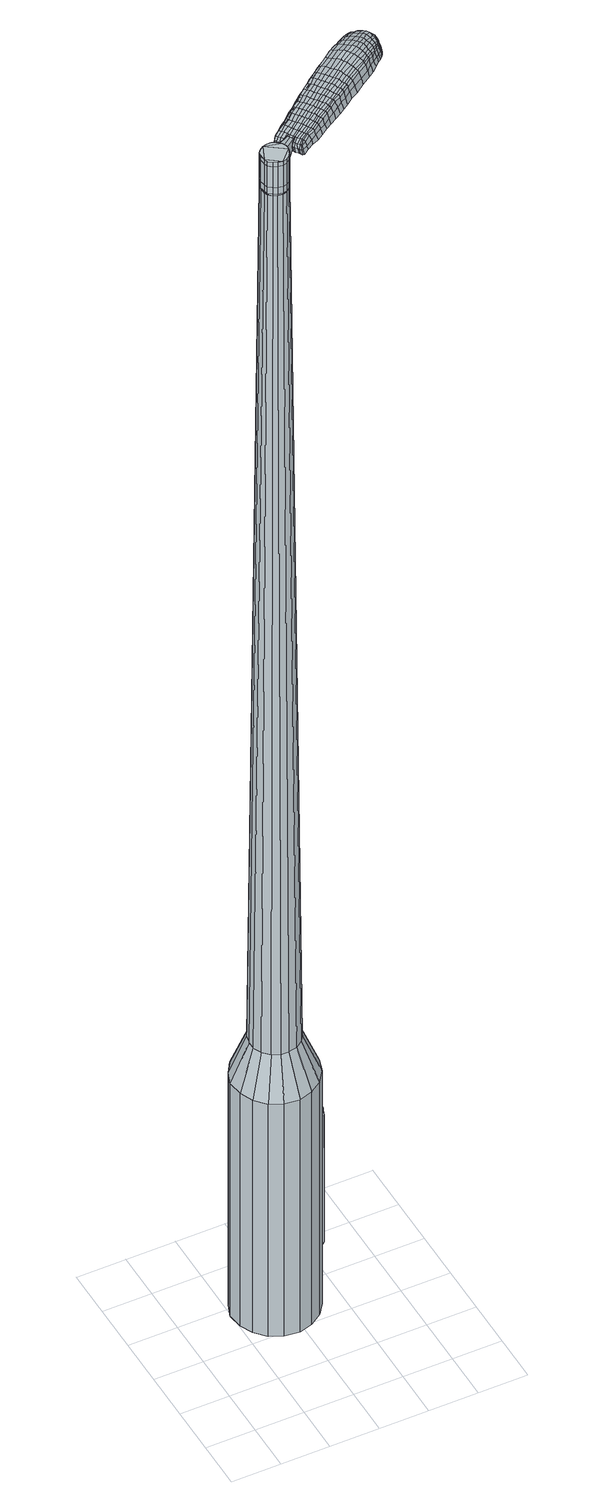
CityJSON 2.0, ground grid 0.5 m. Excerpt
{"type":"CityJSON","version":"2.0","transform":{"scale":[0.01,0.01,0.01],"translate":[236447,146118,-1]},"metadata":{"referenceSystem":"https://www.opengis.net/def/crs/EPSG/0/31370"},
"CityObjects":{
"object1":{"type":"GenericCityObject","attributes":{"cluster":685,"mean_distance_to_centroid":0.248,"new_centroid_x":236447.91,"new_centroid_y":146119.34,"mean_distance_to_camera":7.77,"H1":14.39,"H2":19.18,"Z_final":112.8,"cluster2":-1,"proj_x":236450.09,"proj_y":146122.56,"id_line":6600,"bearing_l":304.12,"distance":3.88,"orientation":"left","G_obj":34.12},"geometry":[{"type":"MultiSurface","lod":"2","boundaries":[[[0,1,2,3]],[[1,4,5,2]],[[4,6,7,5]],[[6,8,9,7]],[[8,10,11,9]],[[10,12,13,11]],[[12,14,15,13]],[[14,16,17,15]],[[16,18,19,17]],[[18,20,21,19]],[[20,22,23,21]],[[22,24,25,23]],[[24,26,27,25]],[[26,28,29,27]],[[28,30,31,29]],[[30,32,33,31]],[[32,34,35,33]],[[34,0,3,35]],[[36,37,38,39]],[[38,40,41,42]],[[41,43,42]],[[42,44,45,46]],[[45,47,46]],[[46,48,49,50]],[[49,51,50]],[[42,46,50,38]],[[50,52,39,38]],[[53,36,39]],[[2,5,7,35]],[[7,9,11,15]],[[11,13,15]],[[15,17,19,23]],[[19,21,23]],[[23,25,27,31]],[[27,29,31]],[[15,23,31,7]],[[31,33,35,7]],[[3,2,35]],[[1,0,54,55]],[[0,34,56,54]],[[34,32,57,56]],[[32,30,58,57]],[[30,28,59,58]],[[28,26,60,59]],[[26,24,61,60]],[[24,22,62,61]],[[22,20,63,62]],[[20,18,64,63]],[[18,16,65,64]],[[16,14,66,65]],[[14,12,67,66]],[[12,10,68,67]],[[10,8,69,68]],[[8,6,70,69]],[[6,4,71,70]],[[4,1,55,71]],[[55,54,72,73]],[[54,56,74,72]],[[56,57,75,74]],[[57,58,76,75]],[[58,59,77,76]],[[59,60,78,77]],[[60,61,79,78]],[[61,62,80,79]],[[62,63,81,80]],[[63,64,82,81]],[[64,65,83,82]],[[65,66,84,83]],[[66,67,85,84]],[[67,68,86,85]],[[68,69,87,86]],[[69,70,88,87]],[[70,71,89,88]],[[71,55,73,89]],[[90,91,92,93]],[[94,95,91,90]],[[96,97,95,94]],[[98,99,97,96]],[[100,101,99,98]],[[102,103,101,100]],[[104,105,103,102]],[[106,107,105,104]],[[108,109,107,106]],[[110,111,109,108]],[[83,112,111,110]],[[84,113,112,83]],[[114,115,113,84]],[[116,117,115,114]],[[87,118,117,116]],[[119,120,118,87]],[[121,122,120,119]],[[93,92,122,121]],[[123,124,125,126]],[[127,123,126,128]],[[129,127,128,130]],[[131,129,130,132]],[[133,131,132,134]],[[135,133,134,136]],[[137,135,136,138]],[[139,137,138,140]],[[141,139,140,142]],[[143,141,142,144]],[[145,143,144,146]],[[147,145,146,148]],[[149,147,148,150]],[[151,149,150,152]],[[153,151,152,154]],[[155,153,154,156]],[[73,72,90,93]],[[72,74,94,90]],[[74,75,96,94]],[[75,76,98,96]],[[76,77,100,98]],[[77,78,102,100]],[[78,79,104,102]],[[79,80,106,104]],[[80,81,108,106]],[[81,82,110,108]],[[82,83,110]],[[85,114,84]],[[85,86,116,114]],[[86,87,116]],[[88,119,87]],[[88,89,121,119]],[[89,73,93,121]],[[157,158,92,91]],[[158,159,122,92]],[[159,160,120,122]],[[160,118,120]],[[161,117,118]],[[161,162,115,117]],[[162,113,115]],[[163,111,112]],[[163,164,109,111]],[[164,165,107,109]],[[165,166,105,107]],[[166,167,103,105]],[[167,168,101,103]],[[168,169,99,101]],[[169,170,97,99]],[[170,171,95,97]],[[171,157,91,95]],[[39,52,155,172]],[[158,157,173,156]],[[53,39,172,124]],[[157,171,125,173]],[[36,53,124,123]],[[171,170,126,125]],[[37,36,123,127]],[[170,169,128,126]],[[38,37,127,129]],[[169,168,130,128]],[[40,38,129,131]],[[168,167,132,130]],[[41,40,131,133]],[[167,166,134,132]],[[43,41,133,135]],[[166,165,136,134]],[[42,43,135,137]],[[165,164,138,136]],[[44,42,137,139]],[[164,163,140,138]],[[45,44,139,141]],[[163,112,142,140]],[[47,45,141,143]],[[112,113,144,142]],[[46,47,143,145]],[[113,162,146,144]],[[48,46,145,147]],[[162,161,148,146]],[[49,48,147,149]],[[161,118,150,148]],[[51,49,149,151]],[[118,160,152,150]],[[50,51,151,153]],[[160,159,154,152]],[[52,50,153,155]],[[159,158,156,154]],[[155,156,174,175]],[[156,173,176,174]],[[173,125,177,176]],[[125,124,178,177]],[[124,172,179,178]],[[172,155,175,179]],[[180,181,182,183]],[[184,180,183,185]],[[180,184,186,187]],[[181,180,187,188]],[[189,190,191,192]],[[193,189,192,194]],[[189,193,195,196]],[[190,189,196,197]],[[198,199,200,201]],[[202,198,201,203]],[[198,202,204,205]],[[199,198,205,206]],[[207,208,209,210]],[[211,207,210,212]],[[207,211,213,214]],[[208,207,214,215]],[[216,217,218,219]],[[220,216,219,221]],[[216,220,222,223]],[[217,216,223,224]],[[225,226,227,228]],[[229,225,228,230]],[[225,229,231,232]],[[226,225,232,233]],[[234,235,236,237]],[[226,234,237,227]],[[234,226,233,238]],[[235,234,238,239]],[[240,241,242,243]],[[235,240,243,236]],[[240,235,239,244]],[[241,240,244,245]],[[246,184,185,247]],[[241,246,247,242]],[[246,241,245,248]],[[184,246,248,186]],[[249,250,251,252]],[[253,249,252,254]],[[249,253,255,256]],[[250,249,256,257]],[[258,259,260,261]],[[250,258,261,251]],[[258,250,257,262]],[[259,258,262,263]],[[264,265,266,267]],[[259,264,267,260]],[[264,259,263,268]],[[265,264,268,269]],[[270,271,272,273]],[[265,270,273,266]],[[270,265,269,274]],[[271,270,274,275]],[[276,181,188,277]],[[271,276,277,272]],[[276,271,275,278]],[[181,276,278,182]],[[279,280,281,282]],[[283,279,282,284]],[[279,283,285,286]],[[280,279,286,287]],[[288,289,290,291]],[[280,288,291,281]],[[288,280,287,292]],[[289,288,292,293]],[[294,295,296,297]],[[289,294,297,290]],[[294,289,293,298]],[[295,294,298,299]],[[300,193,194,301]],[[295,300,301,296]],[[300,295,299,302]],[[193,300,302,195]],[[303,304,305,306]],[[307,303,306,308]],[[303,307,309,310]],[[304,303,310,311]],[[312,313,314,315]],[[304,312,315,305]],[[312,304,311,316]],[[313,312,316,317]],[[318,319,320,321]],[[313,318,321,314]],[[318,313,317,322]],[[319,318,322,323]],[[324,325,326,327]],[[319,324,327,320]],[[324,319,323,328]],[[325,324,328,329]],[[330,190,197,331]],[[325,330,331,326]],[[330,325,329,332]],[[190,330,332,191]],[[333,219,218,334]],[[335,333,334,336]],[[333,335,337,338]],[[219,333,338,221]],[[339,335,336,340]],[[341,339,340,342]],[[339,341,343,344]],[[335,339,344,337]],[[345,341,342,346]],[[347,345,346,348]],[[345,347,349,350]],[[341,345,350,343]],[[351,347,348,352]],[[353,351,352,354]],[[351,353,355,356]],[[347,351,356,349]],[[357,353,354,358]],[[208,357,358,209]],[[357,208,215,359]],[[353,357,359,355]],[[360,361,206,205]],[[362,360,205,204]],[[360,362,363,364]],[[361,360,364,365]],[[366,367,365,364]],[[368,366,364,363]],[[366,368,369,370]],[[367,366,370,371]],[[372,373,371,370]],[[374,372,370,369]],[[372,374,375,376]],[[373,372,376,377]],[[378,379,377,376]],[[380,378,376,375]],[[378,380,213,211]],[[379,378,211,212]],[[381,382,383,384]],[[283,381,384,285]],[[381,283,284,385]],[[382,381,385,386]],[[387,202,203,388]],[[382,387,388,383]],[[387,382,386,389]],[[202,387,389,204]],[[390,391,392,393]],[[229,390,393,231]],[[390,229,230,394]],[[391,390,394,395]],[[396,397,398,399]],[[391,396,399,392]],[[396,391,395,400]],[[397,396,400,401]],[[402,199,206,403]],[[397,402,403,398]],[[402,397,401,404]],[[199,402,404,200]],[[405,406,407,408]],[[187,405,408,188]],[[405,187,186,409]],[[406,405,409,410]],[[411,412,413,414]],[[406,411,414,407]],[[411,406,410,415]],[[412,411,415,416]],[[417,210,209,418]],[[412,417,418,413]],[[417,412,416,419]],[[210,417,419,212]],[[420,421,422,423]],[[192,420,423,194]],[[420,192,191,424]],[[421,420,424,425]],[[426,214,213,427]],[[421,426,427,422]],[[426,421,425,428]],[[214,426,428,215]],[[429,430,431,432]],[[307,429,432,309]],[[429,307,308,433]],[[430,429,433,434]],[[435,220,221,436]],[[430,435,436,431]],[[435,430,434,437]],[[220,435,437,222]],[[438,439,440,441]],[[253,438,441,255]],[[438,253,254,442]],[[439,438,442,443]],[[444,445,446,447]],[[439,444,447,440]],[[444,439,443,448]],[[445,444,448,449]],[[450,217,224,451]],[[445,450,451,446]],[[450,445,449,452]],[[217,450,452,218]],[[453,454,443,442]],[[252,453,442,254]],[[453,252,251,455]],[[454,453,455,456]],[[457,458,449,448]],[[454,457,448,443]],[[457,454,456,459]],[[458,457,459,460]],[[461,334,218,452]],[[458,461,452,449]],[[461,458,460,462]],[[334,461,462,336]],[[463,464,465,466]],[[310,463,466,311]],[[463,310,309,432]],[[464,463,432,431]],[[467,338,337,468]],[[464,467,468,465]],[[467,464,431,436]],[[338,467,436,221]],[[469,470,456,455]],[[261,469,455,251]],[[469,261,260,471]],[[470,469,471,472]],[[473,474,460,459]],[[470,473,459,456]],[[473,470,472,475]],[[474,473,475,476]],[[477,340,336,462]],[[474,477,462,460]],[[477,474,476,478]],[[340,477,478,342]],[[479,480,481,482]],[[316,479,482,317]],[[479,316,311,466]],[[480,479,466,465]],[[483,344,343,484]],[[480,483,484,481]],[[483,480,465,468]],[[344,483,468,337]],[[485,486,472,471]],[[267,485,471,260]],[[485,267,266,487]],[[486,485,487,488]],[[489,490,476,475]],[[486,489,475,472]],[[489,486,488,491]],[[490,489,491,492]],[[493,346,342,478]],[[490,493,478,476]],[[493,490,492,494]],[[346,493,494,348]],[[495,496,497,498]],[[322,495,498,323]],[[495,322,317,482]],[[496,495,482,481]],[[499,350,349,500]],[[496,499,500,497]],[[499,496,481,484]],[[350,499,484,343]],[[501,502,488,487]],[[273,501,487,266]],[[501,273,272,503]],[[502,501,503,504]],[[505,506,492,491]],[[502,505,491,488]],[[505,502,504,507]],[[506,505,507,508]],[[509,352,348,494]],[[506,509,494,492]],[[509,506,508,510]],[[352,509,510,354]],[[511,512,513,514]],[[328,511,514,329]],[[511,328,323,498]],[[512,511,498,497]],[[515,356,355,516]],[[512,515,516,513]],[[515,512,497,500]],[[356,515,500,349]],[[517,518,504,503]],[[277,517,503,272]],[[517,277,188,408]],[[518,517,408,407]],[[519,520,508,507]],[[518,519,507,504]],[[519,518,407,414]],[[520,519,414,413]],[[521,358,354,510]],[[520,521,510,508]],[[521,520,413,418]],[[358,521,418,209]],[[522,523,425,424]],[[332,522,424,191]],[[522,332,329,514]],[[523,522,514,513]],[[524,359,215,428]],[[523,524,428,425]],[[524,523,513,516]],[[359,524,516,355]],[[525,526,386,385]],[[282,525,385,284]],[[525,282,281,527]],[[526,525,527,528]],[[529,362,204,389]],[[526,529,389,386]],[[529,526,528,530]],[[362,529,530,363]],[[531,532,533,534]],[[232,531,534,233]],[[531,232,231,393]],[[532,531,393,392]],[[535,536,537,538]],[[532,535,538,533]],[[535,532,392,399]],[[536,535,399,398]],[[539,361,365,540]],[[536,539,540,537]],[[539,536,398,403]],[[361,539,403,206]],[[541,542,528,527]],[[291,541,527,281]],[[541,291,290,543]],[[542,541,543,544]],[[545,368,363,530]],[[542,545,530,528]],[[545,542,544,546]],[[368,545,546,369]],[[547,548,549,550]],[[238,547,550,239]],[[547,238,233,534]],[[548,547,534,533]],[[551,552,553,554]],[[548,551,554,549]],[[551,548,533,538]],[[552,551,538,537]],[[555,367,371,556]],[[552,555,556,553]],[[555,552,537,540]],[[367,555,540,365]],[[557,558,544,543]],[[297,557,543,290]],[[557,297,296,559]],[[558,557,559,560]],[[561,374,369,546]],[[558,561,546,544]],[[561,558,560,562]],[[374,561,562,375]],[[563,564,565,566]],[[244,563,566,245]],[[563,244,239,550]],[[564,563,550,549]],[[567,568,569,570]],[[564,567,570,565]],[[567,564,549,554]],[[568,567,554,553]],[[571,373,377,572]],[[568,571,572,569]],[[571,568,553,556]],[[373,571,556,371]],[[573,574,560,559]],[[301,573,559,296]],[[573,301,194,423]],[[574,573,423,422]],[[575,380,375,562]],[[574,575,562,560]],[[575,574,422,427]],[[380,575,427,213]],[[576,577,410,409]],[[248,576,409,186]],[[576,248,245,566]],[[577,576,566,565]],[[578,579,416,415]],[[577,578,415,410]],[[578,577,565,570]],[[579,578,570,569]],[[580,379,212,419]],[[579,580,419,416]],[[580,579,569,572]],[[379,580,572,377]],[[581,582,583,584]],[[584,583,585,586]],[[587,585,583,588]],[[588,583,582,589]],[[590,591,592,593]],[[593,592,594,595]],[[596,594,592,597]],[[597,592,591,598]],[[599,600,601,602]],[[602,601,603,604]],[[605,603,601,606]],[[606,601,600,607]],[[608,609,610,611]],[[611,610,612,613]],[[614,612,610,615]],[[615,610,609,616]],[[617,618,619,620]],[[620,619,621,622]],[[623,621,619,624]],[[624,619,618,625]],[[626,627,628,629]],[[629,628,630,631]],[[632,630,628,633]],[[633,628,627,634]],[[635,636,637,638]],[[638,637,627,626]],[[634,627,637,639]],[[639,637,636,640]],[[641,642,643,644]],[[644,643,636,635]],[[640,636,643,645]],[[645,643,642,646]],[[586,585,647,648]],[[648,647,642,641]],[[646,642,647,649]],[[649,647,585,587]],[[650,651,652,653]],[[653,652,654,655]],[[656,654,652,657]],[[657,652,651,658]],[[659,660,661,662]],[[662,661,651,650]],[[658,651,661,663]],[[663,661,660,664]],[[665,666,667,668]],[[668,667,660,659]],[[664,660,667,669]],[[669,667,666,670]],[[671,672,673,674]],[[674,673,666,665]],[[670,666,673,675]],[[675,673,672,676]],[[589,582,677,678]],[[678,677,672,671]],[[676,672,677,679]],[[679,677,582,581]],[[680,681,682,683]],[[683,682,684,685]],[[686,684,682,687]],[[687,682,681,688]],[[689,690,691,692]],[[692,691,681,680]],[[688,681,691,693]],[[693,691,690,694]],[[695,696,697,698]],[[698,697,690,689]],[[694,690,697,699]],[[699,697,696,700]],[[595,594,701,702]],[[702,701,696,695]],[[700,696,701,703]],[[703,701,594,596]],[[704,705,706,707]],[[707,706,708,709]],[[710,708,706,711]],[[711,706,705,712]],[[713,714,715,716]],[[716,715,705,704]],[[712,705,715,717]],[[717,715,714,718]],[[719,720,721,722]],[[722,721,714,713]],[[718,714,721,723]],[[723,721,720,724]],[[725,726,727,728]],[[728,727,720,719]],[[724,720,727,729]],[[729,727,726,730]],[[598,591,731,732]],[[732,731,726,725]],[[730,726,731,733]],[[733,731,591,590]],[[617,620,734,735]],[[735,734,736,737]],[[738,736,734,739]],[[739,734,620,622]],[[737,736,740,741]],[[741,740,742,743]],[[744,742,740,745]],[[745,740,736,738]],[[743,742,746,747]],[[747,746,748,749]],[[750,748,746,751]],[[751,746,742,744]],[[749,748,752,753]],[[753,752,754,755]],[[756,754,752,757]],[[757,752,748,750]],[[755,754,758,759]],[[759,758,609,608]],[[616,609,758,760]],[[760,758,754,756]],[[607,761,762,606]],[[606,762,763,605]],[[764,763,762,765]],[[765,762,761,766]],[[766,767,768,765]],[[765,768,769,764]],[[770,769,768,771]],[[771,768,767,772]],[[772,773,774,771]],[[771,774,775,770]],[[776,775,774,777]],[[777,774,773,778]],[[778,779,780,777]],[[777,780,781,776]],[[614,781,780,612]],[[612,780,779,613]],[[782,783,784,785]],[[785,784,684,686]],[[685,684,784,786]],[[786,784,783,787]],[[604,603,788,789]],[[789,788,783,782]],[[787,783,788,790]],[[790,788,603,605]],[[791,792,793,794]],[[794,793,630,632]],[[631,630,793,795]],[[795,793,792,796]],[[797,798,799,800]],[[800,799,792,791]],[[796,792,799,801]],[[801,799,798,802]],[[607,600,803,804]],[[804,803,798,797]],[[802,798,803,805]],[[805,803,600,599]],[[806,807,808,809]],[[809,808,588,589]],[[587,588,808,810]],[[810,808,807,811]],[[812,813,814,815]],[[815,814,807,806]],[[811,807,814,816]],[[816,814,813,817]],[[608,611,818,819]],[[819,818,813,812]],[[817,813,818,820]],[[820,818,611,613]],[[821,822,823,824]],[[824,823,593,595]],[[590,593,823,825]],[[825,823,822,826]],[[614,615,827,828]],[[828,827,822,821]],[[826,822,827,829]],[[829,827,615,616]],[[830,831,832,833]],[[833,832,708,710]],[[709,708,832,834]],[[834,832,831,835]],[[622,621,836,837]],[[837,836,831,830]],[[835,831,836,838]],[[838,836,621,623]],[[839,840,841,842]],[[842,841,654,656]],[[655,654,841,843]],[[843,841,840,844]],[[845,846,847,848]],[[848,847,840,839]],[[844,840,847,849]],[[849,847,846,850]],[[625,618,851,852]],[[852,851,846,845]],[[850,846,851,853]],[[853,851,618,617]],[[844,854,855,843]],[[843,855,653,655]],[[650,653,855,856]],[[855,854,856]],[[850,857,858,849]],[[849,858,854,844]],[[856,854,858,859]],[[859,858,857,860]],[[617,735,861,853]],[[853,861,857,850]],[[860,857,861,862]],[[862,861,735,737]],[[863,864,865,866]],[[866,865,711,712]],[[710,711,865,833]],[[833,865,864,830]],[[738,739,867,868]],[[868,867,864,863]],[[830,864,867,837]],[[837,867,739,622]],[[869,870,856]],[[856,870,662,650]],[[659,662,870,871]],[[871,870,869,872]],[[860,873,874,859]],[[859,874,869,856]],[[872,869,874,875]],[[875,874,873,876]],[[737,741,877,862]],[[862,877,873,860]],[[876,873,877,878]],[[878,877,741,743]],[[879,880,881,882]],[[882,881,717,718]],[[712,717,881,866]],[[866,881,880,863]],[[744,745,883,884]],[[884,883,880,879]],[[863,880,883,868]],[[868,883,745,738]],[[872,885,886,871]],[[871,886,668,659]],[[665,668,886,887]],[[887,886,885,888]],[[876,889,890,875]],[[875,890,885,872]],[[888,885,890,891]],[[891,890,889,892]],[[743,747,893,878]],[[878,893,889,876]],[[892,889,893,894]],[[894,893,747,749]],[[895,896,897,898]],[[898,897,723,724]],[[718,723,897,882]],[[882,897,896,879]],[[750,751,899,900]],[[900,899,896,895]],[[879,896,899,884]],[[884,899,751,744]],[[888,901,902,887]],[[887,902,674,665]],[[671,674,902,903]],[[903,902,901,904]],[[892,905,906,891]],[[891,906,901,888]],[[904,901,906,907]],[[907,906,905,908]],[[749,753,909,894]],[[894,909,905,892]],[[908,905,909,910]],[[910,909,753,755]],[[911,912,913,914]],[[914,913,729,730]],[[724,729,913,898]],[[898,913,912,895]],[[756,757,915,916]],[[916,915,912,911]],[[895,912,915,900]],[[900,915,757,750]],[[904,917,918,903]],[[903,918,678,671]],[[589,678,918,809]],[[809,918,917,806]],[[908,919,920,907]],[[907,920,917,904]],[[806,917,920,815]],[[815,920,919,812]],[[755,759,921,910]],[[910,921,919,908]],[[812,919,921,819]],[[819,921,759,608]],[[826,922,923,825]],[[825,923,733,590]],[[730,733,923,914]],[[914,923,922,911]],[[616,760,924,829]],[[829,924,922,826]],[[911,922,924,916]],[[916,924,760,756]],[[787,925,926,786]],[[786,926,683,685]],[[680,683,926,927]],[[927,926,925,928]],[[605,763,929,790]],[[790,929,925,787]],[[928,925,929,930]],[[930,929,763,764]],[[931,932,933,934]],[[934,933,633,634]],[[632,633,933,794]],[[794,933,932,791]],[[935,936,937,938]],[[938,937,932,931]],[[791,932,937,800]],[[800,937,936,797]],[[766,761,939,940]],[[940,939,936,935]],[[797,936,939,804]],[[804,939,761,607]],[[928,941,942,927]],[[927,942,692,680]],[[689,692,942,943]],[[943,942,941,944]],[[764,769,945,930]],[[930,945,941,928]],[[944,941,945,946]],[[946,945,769,770]],[[947,948,949,950]],[[950,949,639,640]],[[634,639,949,934]],[[934,949,948,931]],[[951,952,953,954]],[[954,953,948,947]],[[931,948,953,938]],[[938,953,952,935]],[[772,767,955,956]],[[956,955,952,951]],[[935,952,955,940]],[[940,955,767,766]],[[944,957,958,943]],[[943,958,698,689]],[[695,698,958,959]],[[959,958,957,960]],[[770,775,961,946]],[[946,961,957,944]],[[960,957,961,962]],[[962,961,775,776]],[[963,964,965,966]],[[966,965,645,646]],[[640,645,965,950]],[[950,965,964,947]],[[967,968,969,970]],[[970,969,964,963]],[[947,964,969,954]],[[954,969,968,951]],[[778,773,971,972]],[[972,971,968,967]],[[951,968,971,956]],[[956,971,773,772]],[[960,973,974,959]],[[959,974,702,695]],[[595,702,974,824]],[[824,974,973,821]],[[776,781,975,962]],[[962,975,973,960]],[[821,973,975,828]],[[828,975,781,614]],[[811,976,977,810]],[[810,977,649,587]],[[646,649,977,966]],[[966,977,976,963]],[[817,978,979,816]],[[816,979,976,811]],[[963,976,979,970]],[[970,979,978,967]],[[613,779,980,820]],[[820,980,978,817]],[[967,978,980,972]],[[972,980,779,778]],[[581,584,183,182]],[[584,586,185,183]],[[596,597,196,195]],[[597,598,197,196]],[[599,602,201,200]],[[602,604,203,201]],[[623,624,223,222]],[[624,625,224,223]],[[626,629,228,227]],[[629,631,230,228]],[[635,638,237,236]],[[638,626,227,237]],[[641,644,243,242]],[[644,635,236,243]],[[586,648,247,185]],[[648,641,242,247]],[[656,657,256,255]],[[657,658,257,256]],[[658,663,262,257]],[[663,664,263,262]],[[664,669,268,263]],[[669,670,269,268]],[[670,675,274,269]],[[675,676,275,274]],[[676,679,278,275]],[[679,581,182,278]],[[686,687,286,285]],[[687,688,287,286]],[[688,693,292,287]],[[693,694,293,292]],[[694,699,298,293]],[[699,700,299,298]],[[700,703,302,299]],[[703,596,195,302]],[[704,707,306,305]],[[707,709,308,306]],[[713,716,315,314]],[[716,704,305,315]],[[719,722,321,320]],[[722,713,314,321]],[[725,728,327,326]],[[728,719,320,327]],[[598,732,331,197]],[[732,725,326,331]],[[782,785,384,383]],[[785,686,285,384]],[[604,789,388,203]],[[789,782,383,388]],[[631,795,394,230]],[[795,796,395,394]],[[796,801,400,395]],[[801,802,401,400]],[[802,805,404,401]],[[805,599,200,404]],[[709,834,433,308]],[[834,835,434,433]],[[835,838,437,434]],[[838,623,222,437]],[[839,842,441,440]],[[842,656,255,441]],[[845,848,447,446]],[[848,839,440,447]],[[625,852,451,224]],[[852,845,446,451]],[[981,982,983,984]],[[985,986,984,983]],[[987,988,989,990]],[[991,992,993,994]],[[982,995,996,983]],[[997,985,983,996]],[[998,987,990,999]],[[1000,1001,992,991]],[[995,1002,1003,996]],[[1003,1004,997,996]],[[1005,998,999,1006]],[[1007,1001,1000,1008]],[[1002,1009,1010,1003]],[[1010,1011,1004,1003]],[[1012,1005,1006,1013]],[[1014,1007,1008,1015]],[[1016,1017,1018,1019]],[[1020,1021,1017,1016]],[[1020,1022,1023,1021]],[[1022,1024,1025,1023]],[[1026,1027,1028,1029]],[[1030,1031,1027,1026]],[[1032,1033,1031,1030]],[[1034,1035,1033,1032]],[[1029,1018,1017,1026]],[[1026,1017,1021,1030]],[[1021,1023,1032,1030]],[[1023,1025,1034,1032]],[[990,989,986,985]],[[999,990,985,997]],[[1004,1006,999,997]],[[1011,1013,1006,1004]],[[991,994,988,987]],[[1000,991,987,998]],[[1008,1000,998,1005]],[[1015,1008,1005,1012]],[[992,1016,1019,993]],[[1001,1020,1016,992]],[[1022,1020,1001,1007]],[[1024,1022,1007,1014]],[[1036,1037,1038,1039]],[[1038,1040,1041,1042]],[[1038,1042,1043,1044]],[[1038,1044,1039]],[[1045,1036,1039,1046]],[[1047,1046,1039,1048]],[[1049,1048,1039]],[[1050,1038,1037,1051]],[[1052,1050,1051,1053]],[[1054,1052,1053,1055]],[[1056,1054,1055,1057]],[[1058,1056,1057,1059]],[[1059,1060,1061,1062]],[[1059,1062,1063,1064]],[[1059,1064,1065,1066]],[[1065,1067,1068,1069]],[[1065,1069,1070,1071]],[[1065,1071,1066]],[[1059,1066,1058]],[[1072,1073,1037,1036]],[[1074,1075,1040,1038]],[[1076,1077,1049,1039]],[[1073,1078,1051,1037]],[[1079,1074,1038,1050]],[[1078,1080,1053,1051]],[[1081,1079,1050,1052]],[[1080,1082,1055,1053]],[[1083,1081,1052,1054]],[[1082,1084,1057,1055]],[[1085,1083,1054,1056]],[[1084,1086,1059,1057]],[[1087,1085,1056,1058]],[[1086,1088,1060,1059]],[[1089,1090,1067,1065]],[[1091,1087,1058,1066]],[[1061,1060,1088,1092]],[[1062,1061,1092,1093]],[[1063,1062,1093,1094]],[[1064,1063,1094,1095]],[[1065,1064,1095,1089]],[[1096,1072,1036,1045]],[[1097,1096,1045,1046]],[[1098,1097,1046,1047]],[[1099,1098,1047,1048]],[[1077,1099,1048,1049]],[[1041,1040,1075,1100]],[[1068,1067,1090,1101]],[[1042,1041,1100,1102]],[[1043,1042,1102,1103]],[[1044,1043,1103,1104]],[[1039,1044,1104,1076]],[[1069,1068,1101,1105]],[[1070,1069,1105,1106]],[[1071,1070,1106,1107]],[[1066,1071,1107,1091]]]}]}
},
"vertices":[
[127,160,384],[133,147,384],[133,147,96],[127,160,96],[134,132,384],[134,132,96],[130,118,384],[130,118,96],[121,106,384],[121,106,96],[109,98,384],[109,98,96],[95,94,384],[95,94,96],[80,96,384],[80,96,96],[67,102,384],[67,102,96],[57,113,384],[57,113,96],[51,126,384],[51,126,96],[49,141,384],[49,141,96],[54,155,384],[54,155,96],[62,167,384],[62,167,96],[74,175,384],[74,175,96],[89,179,384],[89,179,96],[103,177,384],[103,177,96],[116,171,384],[116,171,96],[95,150,1524],[91,150,1524],[86,149,1524],[103,144,1524],[82,146,1524],[79,143,1524],[79,133,1524],[78,138,1524],[80,129,1524],[84,126,1524],[93,123,1524],[88,124,1524],[97,124,1524],[101,127,1524],[105,135,1524],[104,131,1524],[105,140,1524],[99,148,1524],[112,151,429],[116,143,429],[106,157,429],[98,161,429],[90,162,429],[81,160,429],[74,155,429],[69,148,429],[67,139,429],[67,131,429],[71,123,429],[77,116,429],[85,112,429],[93,112,429],[102,114,429],[109,119,429],[114,126,429],[117,134,429],[103,144,1483],[105,140,1483],[99,148,1483],[95,150,1483],[91,150,1483],[86,149,1483],[82,146,1483],[79,143,1483],[78,138,1483],[79,133,1483],[80,129,1483],[84,126,1483],[88,124,1483],[93,123,1483],[97,124,1483],[101,127,1483],[104,131,1483],[105,135,1483],[102,144,1483],[102,144,1485],[104,140,1485],[104,140,1483],[99,147,1483],[99,147,1485],[95,149,1483],[95,149,1485],[91,149,1483],[91,149,1485],[86,148,1483],[86,148,1485],[83,146,1483],[83,146,1485],[80,142,1483],[80,142,1485],[79,138,1483],[79,138,1485],[79,134,1483],[79,134,1485],[81,129,1483],[81,129,1485],[84,126,1485],[88,124,1485],[93,124,1483],[93,124,1485],[97,125,1483],[97,125,1485],[101,127,1485],[103,131,1483],[103,131,1485],[104,135,1483],[104,135,1485],[95,150,1519],[99,148,1519],[99,148,1493],[95,150,1493],[91,150,1519],[91,150,1493],[86,149,1519],[86,149,1493],[82,146,1519],[82,146,1493],[79,143,1519],[79,143,1493],[78,138,1519],[78,138,1493],[79,133,1519],[79,133,1493],[80,129,1519],[80,129,1493],[84,126,1519],[84,126,1493],[88,124,1519],[88,124,1493],[93,123,1519],[93,123,1493],[97,124,1519],[97,124,1493],[101,127,1519],[101,127,1493],[104,131,1519],[104,131,1493],[105,135,1519],[105,135,1493],[105,140,1519],[105,140,1493],[103,144,1485],[105,140,1485],[105,135,1485],[104,131,1485],[97,124,1485],[93,123,1485],[80,129,1485],[79,133,1485],[78,138,1485],[79,143,1485],[82,146,1485],[86,149,1485],[91,150,1485],[95,150,1485],[99,148,1485],[103,144,1519],[103,144,1493],[120,152,1513],[120,152,1518],[118,155,1513],[116,157,1513],[116,157,1518],[118,155,1518],[190,180,1519],[184,176,1518],[186,176,1509],[192,180,1510],[198,185,1519],[200,184,1510],[196,185,1526],[189,181,1525],[183,177,1525],[169,212,1519],[163,208,1518],[163,206,1525],[169,210,1525],[176,217,1519],[176,215,1526],[176,219,1510],[169,214,1510],[164,210,1509],[240,239,1519],[242,236,1519],[242,236,1513],[240,239,1513],[236,241,1519],[237,242,1513],[235,241,1524],[238,238,1524],[240,235,1524],[178,197,1530],[172,193,1529],[174,190,1529],[180,194,1530],[186,202,1531],[188,199,1531],[184,205,1530],[176,200,1530],[170,196,1529],[112,152,1512],[113,149,1512],[114,150,1517],[113,152,1517],[110,154,1512],[111,155,1517],[111,155,1506],[112,152,1506],[114,150,1506],[239,214,1519],[236,212,1519],[238,212,1512],[240,214,1512],[240,216,1518],[242,216,1512],[239,217,1522],[238,215,1523],[235,213,1524],[233,209,1519],[228,206,1519],[230,205,1512],[234,209,1512],[231,210,1524],[227,206,1525],[223,202,1519],[217,197,1519],[219,197,1511],[225,201,1511],[222,203,1526],[216,198,1526],[208,191,1519],[209,191,1510],[206,192,1526],[127,142,1513],[134,146,1513],[132,147,1518],[126,143,1517],[122,140,1512],[122,141,1516],[123,139,1506],[128,142,1507],[135,146,1507],[140,150,1514],[147,154,1515],[145,154,1520],[139,150,1519],[142,149,1507],[148,153,1507],[153,157,1515],[159,161,1516],[158,162,1522],[152,158,1521],[155,157,1508],[161,161,1508],[166,165,1517],[172,169,1517],[170,170,1524],[164,166,1523],[168,165,1508],[174,168,1509],[178,173,1518],[177,173,1524],[180,172,1509],[219,244,1519],[216,243,1519],[217,242,1524],[220,243,1523],[222,245,1518],[222,244,1522],[222,247,1512],[219,246,1512],[216,245,1512],[212,241,1519],[207,238,1519],[207,236,1525],[212,239,1524],[212,242,1512],[207,240,1512],[202,235,1519],[195,230,1519],[195,229,1526],[202,233,1526],[202,237,1511],[196,232,1511],[186,224,1519],[186,222,1526],[186,226,1510],[110,167,1513],[116,172,1513],[116,173,1507],[110,169,1507],[106,164,1512],[106,165,1506],[107,164,1516],[110,166,1517],[116,171,1518],[122,177,1514],[128,181,1515],[128,183,1507],[122,178,1507],[122,175,1519],[128,180,1520],[134,186,1515],[140,190,1516],[140,192,1508],[134,187,1508],[134,184,1521],[140,189,1522],[146,195,1517],[152,199,1517],[152,201,1509],[146,197,1508],[146,193,1523],[152,197,1524],[158,204,1518],[158,206,1509],[158,202,1524],[117,155,1519],[119,153,1519],[123,160,1520],[125,157,1520],[122,162,1520],[116,158,1519],[129,164,1522],[131,161,1522],[136,168,1523],[137,166,1523],[134,170,1523],[128,166,1521],[142,172,1524],[143,170,1524],[148,176,1525],[150,174,1525],[146,179,1525],[140,175,1524],[154,180,1526],[156,178,1526],[160,185,1527],[162,182,1527],[158,187,1527],[152,183,1526],[166,189,1528],[168,186,1528],[164,192,1528],[236,236,1527],[238,233,1527],[233,239,1526],[229,236,1527],[232,234,1528],[234,231,1528],[227,230,1529],[229,227,1529],[224,233,1528],[218,229,1530],[221,226,1530],[223,223,1530],[215,222,1531],[217,219,1531],[212,225,1530],[205,220,1531],[207,217,1531],[209,214,1531],[197,210,1531],[198,207,1531],[194,213,1531],[224,246,1518],[227,245,1519],[227,246,1513],[224,247,1513],[223,244,1523],[226,244,1523],[232,244,1519],[232,245,1513],[231,243,1524],[242,218,1518],[243,221,1518],[241,221,1523],[240,218,1523],[243,218,1513],[244,221,1513],[243,224,1519],[244,228,1519],[242,228,1524],[242,224,1523],[244,224,1513],[244,229,1513],[243,232,1519],[242,231,1524],[244,233,1513],[188,182,1528],[187,184,1528],[181,180,1528],[182,178,1527],[195,187,1528],[194,188,1529],[185,186,1529],[184,189,1530],[178,185,1529],[179,182,1528],[193,191,1529],[191,194,1530],[182,192,1530],[176,188,1529],[190,197,1531],[170,209,1528],[171,207,1529],[178,212,1529],[177,214,1528],[164,205,1527],[165,203,1528],[174,204,1529],[181,209,1530],[168,200,1528],[105,162,1512],[106,160,1512],[107,160,1517],[106,162,1517],[105,163,1506],[106,161,1506],[108,157,1512],[109,158,1517],[108,158,1506],[120,139,1512],[119,141,1512],[120,141,1506],[121,139,1506],[121,141,1517],[120,142,1517],[118,143,1512],[116,145,1512],[117,145,1506],[119,143,1506],[118,144,1517],[117,146,1517],[115,147,1512],[116,148,1506],[116,148,1517],[125,144,1519],[124,145,1519],[131,148,1520],[130,149,1520],[123,147,1519],[121,149,1519],[129,151,1520],[128,153,1520],[120,151,1519],[126,155,1520],[111,165,1519],[112,163,1519],[118,168,1520],[117,169,1520],[114,161,1519],[120,165,1520],[138,151,1521],[137,153,1521],[144,155,1522],[143,157,1522],[135,155,1521],[134,157,1521],[142,159,1522],[140,161,1523],[132,159,1522],[139,163,1523],[123,174,1521],[124,172,1521],[130,177,1522],[129,178,1522],[126,169,1521],[132,174,1522],[150,159,1523],[149,161,1523],[157,163,1524],[156,165,1524],[148,163,1523],[147,165,1524],[154,167,1525],[153,169,1525],[145,167,1524],[151,171,1525],[135,183,1523],[136,181,1523],[142,185,1524],[141,187,1524],[138,178,1524],[144,182,1525],[163,167,1525],[162,168,1525],[169,171,1526],[168,172,1526],[161,171,1526],[159,173,1526],[167,174,1527],[165,177,1527],[157,176,1526],[164,180,1527],[147,192,1525],[148,190,1525],[154,194,1526],[152,196,1526],[150,187,1526],[156,191,1527],[176,174,1527],[175,176,1527],[173,178,1527],[171,181,1528],[170,184,1528],[158,200,1527],[160,198,1527],[162,195,1528],[221,243,1525],[224,243,1525],[218,241,1526],[221,241,1526],[228,241,1526],[225,239,1527],[238,217,1525],[239,219,1525],[236,217,1526],[235,215,1525],[240,222,1525],[240,226,1526],[236,224,1527],[237,220,1526],[239,230,1526],[236,227,1527],[214,239,1526],[216,238,1527],[209,236,1527],[211,234,1528],[220,236,1528],[214,232,1529],[231,211,1526],[232,214,1527],[227,210,1528],[227,208,1527],[232,217,1527],[231,220,1528],[226,216,1529],[226,213,1528],[230,224,1528],[225,220,1530],[203,232,1528],[205,231,1529],[196,228,1528],[198,226,1529],[209,228,1529],[201,223,1530],[222,204,1528],[221,206,1528],[215,201,1529],[215,200,1528],[221,209,1529],[220,212,1530],[213,207,1530],[214,204,1530],[219,216,1530],[211,211,1531],[187,221,1529],[188,219,1529],[191,216,1530],[205,193,1528],[204,195,1529],[203,198,1530],[202,200,1530],[200,204,1531],[185,178,1509],[183,178,1518],[189,182,1518],[191,181,1509],[197,186,1519],[199,186,1510],[195,187,1525],[188,182,1525],[182,179,1525],[165,205,1525],[165,206,1518],[170,211,1518],[170,209,1525],[177,216,1519],[177,214,1525],[178,218,1510],[171,213,1509],[165,208,1509],[240,235,1513],[240,235,1519],[238,237,1519],[239,238,1513],[235,240,1519],[236,240,1513],[234,239,1524],[237,236,1524],[238,234,1524],[174,191,1528],[173,193,1528],[179,197,1529],[180,195,1529],[186,202,1529],[188,200,1529],[184,205,1529],[177,200,1529],[171,196,1528],[116,151,1516],[115,151,1512],[114,153,1512],[114,153,1516],[112,155,1512],[113,156,1516],[112,156,1506],[114,153,1506],[116,151,1506],[236,213,1512],[235,214,1519],[237,216,1518],[239,215,1512],[239,217,1518],[240,217,1512],[238,218,1522],[236,217,1523],[234,214,1523],[229,207,1512],[227,207,1519],[231,211,1519],[233,210,1512],[230,211,1524],[226,208,1525],[218,199,1511],[216,199,1519],[222,204,1519],[224,203,1511],[221,204,1525],[214,200,1526],[206,193,1519],[208,192,1510],[205,193,1526],[131,148,1518],[133,148,1513],[126,144,1513],[125,145,1517],[122,142,1512],[122,143,1515],[123,141,1506],[128,144,1506],[134,147,1507],[144,156,1520],[146,155,1514],[139,152,1514],[138,152,1519],[141,151,1507],[147,155,1507],[157,164,1522],[158,163,1516],[152,159,1515],[151,160,1521],[154,159,1508],[160,163,1508],[170,171,1523],[171,171,1517],[165,167,1516],[163,168,1522],[167,166,1508],[173,170,1508],[177,174,1517],[176,175,1524],[179,174,1509],[218,240,1523],[217,241,1519],[220,243,1518],[220,241,1523],[222,243,1518],[222,242,1522],[222,245,1512],[220,244,1512],[217,243,1512],[208,235,1525],[208,236,1519],[213,239,1519],[213,238,1524],[213,241,1512],[208,238,1512],[197,227,1526],[196,229,1519],[203,233,1519],[203,232,1525],[203,235,1511],[197,231,1511],[187,222,1519],[187,221,1526],[187,224,1510],[118,172,1507],[117,170,1513],[112,166,1513],[112,167,1506],[108,163,1512],[108,164,1506],[109,162,1515],[112,165,1517],[118,169,1518],[130,181,1507],[129,180,1514],[123,175,1514],[124,177,1507],[124,174,1519],[130,178,1520],[141,191,1508],[141,189,1516],[135,184,1515],[136,186,1508],[135,183,1521],[141,187,1522],[153,200,1508],[153,198,1517],[147,193,1516],[147,195,1508],[147,192,1522],[153,196,1523],[159,202,1517],[159,204,1509],[159,200,1524],[118,156,1518],[119,154,1518],[124,160,1519],[125,158,1519],[122,162,1519],[116,158,1518],[130,164,1520],[131,162,1520],[136,168,1521],[138,166,1521],[134,171,1521],[128,166,1520],[142,172,1523],[144,170,1523],[148,177,1524],[150,174,1524],[147,179,1524],[141,175,1523],[155,181,1525],[156,178,1525],[161,185,1526],[162,182,1526],[159,188,1526],[153,183,1525],[167,189,1527],[168,187,1527],[165,192,1527],[237,232,1526],[235,235,1526],[232,238,1525],[229,236,1526],[232,233,1526],[233,230,1526],[228,227,1528],[226,230,1528],[224,232,1527],[218,228,1528],[220,226,1529],[222,223,1529],[216,219,1530],[214,222,1530],[212,224,1529],[205,220,1530],[207,217,1530],[209,214,1530],[198,207,1530],[197,209,1530],[194,212,1530],[227,244,1513],[226,243,1518],[224,244,1518],[224,245,1512],[223,242,1523],[226,242,1523],[231,242,1519],[231,243,1513],[230,241,1523],[239,221,1523],[240,221,1518],[240,219,1518],[238,219,1523],[241,218,1512],[242,221,1512],[240,227,1523],[241,228,1519],[241,225,1519],[240,224,1523],[242,224,1513],[242,228,1513],[241,231,1519],[240,231,1524],[242,232,1513],[181,181,1527],[187,184,1527],[187,183,1527],[181,180,1526],[194,188,1527],[194,189,1528],[178,185,1528],[184,189,1528],[185,187,1528],[179,183,1527],[193,191,1528],[191,194,1529],[182,192,1529],[176,188,1528],[190,197,1529],[179,212,1528],[172,207,1527],[171,208,1527],[178,213,1527],[165,204,1526],[166,203,1527],[174,204,1528],[181,209,1528],[168,199,1527],[109,161,1516],[108,161,1512],[107,162,1512],[108,162,1516],[107,163,1506],[108,162,1506],[110,158,1512],[111,159,1516],[110,159,1506],[122,142,1506],[121,142,1512],[121,141,1512],[122,141,1506],[121,142,1516],[121,143,1516],[119,146,1506],[118,146,1512],[119,144,1512],[121,144,1506],[120,145,1516],[119,147,1516],[117,148,1512],[117,149,1506],[117,149,1516],[125,146,1518],[125,145,1518],[131,149,1519],[122,150,1518],[124,147,1518],[130,151,1519],[128,153,1519],[121,152,1518],[127,156,1519],[118,168,1519],[113,164,1518],[112,165,1518],[118,169,1519],[114,161,1518],[120,165,1519],[137,153,1520],[138,153,1520],[144,157,1521],[143,157,1521],[134,157,1520],[136,155,1520],[142,159,1521],[141,162,1521],[133,160,1520],[139,164,1521],[130,177,1521],[124,172,1520],[124,173,1520],[130,178,1521],[126,170,1520],[132,174,1521],[150,161,1522],[150,160,1522],[157,164,1523],[156,165,1523],[147,166,1522],[148,163,1522],[155,167,1523],[153,170,1524],[145,168,1523],[152,172,1524],[142,185,1523],[136,181,1522],[136,182,1522],[142,186,1523],[138,178,1522],[144,182,1523],[162,169,1524],[163,168,1524],[169,172,1525],[168,173,1525],[159,174,1525],[161,171,1524],[167,175,1525],[165,178,1526],[158,176,1525],[164,180,1526],[154,194,1525],[148,190,1524],[148,191,1524],[153,195,1525],[150,187,1524],[156,191,1525],[175,177,1526],[175,176,1526],[172,181,1527],[173,179,1526],[170,184,1527],[160,198,1526],[159,199,1526],[162,195,1526],[224,241,1524],[222,241,1524],[219,240,1525],[221,240,1525],[228,240,1525],[225,238,1525],[235,217,1525],[237,220,1524],[237,218,1524],[234,216,1525],[235,224,1526],[238,226,1525],[238,223,1524],[235,220,1525],[238,229,1525],[235,227,1526],[216,237,1526],[214,237,1526],[209,234,1526],[211,233,1527],[220,235,1526],[214,231,1527],[226,210,1527],[231,214,1526],[230,212,1526],[225,209,1526],[225,216,1528],[231,220,1527],[231,217,1526],[226,213,1527],[230,224,1527],[224,220,1528],[205,230,1527],[204,231,1527],[197,226,1527],[199,225,1528],[209,228,1528],[202,223,1529],[214,202,1528],[221,207,1527],[221,205,1527],[214,201,1527],[212,208,1529],[219,213,1529],[220,209,1528],[213,205,1528],[218,216,1529],[211,211,1530],[189,219,1528],[187,220,1528],[191,216,1529],[204,196,1528],[204,194,1528],[202,201,1529],[203,198,1529],[200,204,1530],[123,141,1508],[119,147,1508],[146,164,1509],[151,157,1509],[165,175,1510],[169,168,1510],[198,197,1512],[203,189,1512],[188,179,1511],[183,187,1511],[213,207,1513],[224,215,1514],[229,208,1514],[218,199,1513],[115,152,1508],[142,170,1509],[160,183,1510],[193,205,1512],[178,195,1511],[208,215,1513],[219,222,1514],[111,158,1508],[138,177,1509],[155,190,1510],[187,212,1512],[172,202,1511],[214,230,1514],[202,223,1513],[107,163,1508],[133,183,1509],[150,197,1510],[182,220,1512],[167,210,1511],[209,237,1514],[197,230,1513],[234,223,1514],[238,227,1514],[242,221,1514],[239,216,1514],[230,230,1514],[234,233,1514],[225,237,1514],[230,238,1514],[220,244,1514],[226,244,1514],[240,232,1515],[241,236,1515],[241,235,1515],[243,228,1515],[238,235,1515],[240,237,1515],[235,239,1515],[240,238,1515],[233,242,1515],[239,239,1515],[85,179,334],[90,180,334],[90,180,165],[76,177,171],[85,179,165],[82,179,165],[79,178,166],[77,177,167],[76,177,169],[82,179,334],[79,178,333],[77,177,332],[76,177,331],[76,177,328],[104,179,165],[104,179,334],[117,172,165],[117,172,334],[128,161,165],[128,161,334],[134,147,165],[134,147,334],[135,133,165],[135,133,334],[134,128,334],[133,125,334],[133,122,333],[132,120,332],[132,119,331],[132,118,328],[134,128,165],[132,118,171],[132,119,169],[132,120,167],[133,122,166],[133,125,165],[86,177,334],[90,177,334],[90,177,165],[86,177,165],[76,174,171],[76,174,328],[103,176,334],[103,176,165],[116,170,334],[116,170,165],[125,159,334],[125,159,165],[131,147,334],[131,147,165],[133,133,334],[133,133,165],[132,129,334],[129,119,328],[129,119,171],[132,129,165],[131,126,334],[130,123,333],[129,121,332],[129,120,331],[83,176,334],[80,175,333],[78,175,332],[77,174,331],[83,176,165],[129,120,169],[80,175,166],[78,175,167],[77,174,169],[129,121,167],[130,123,166],[131,126,165]
]}
